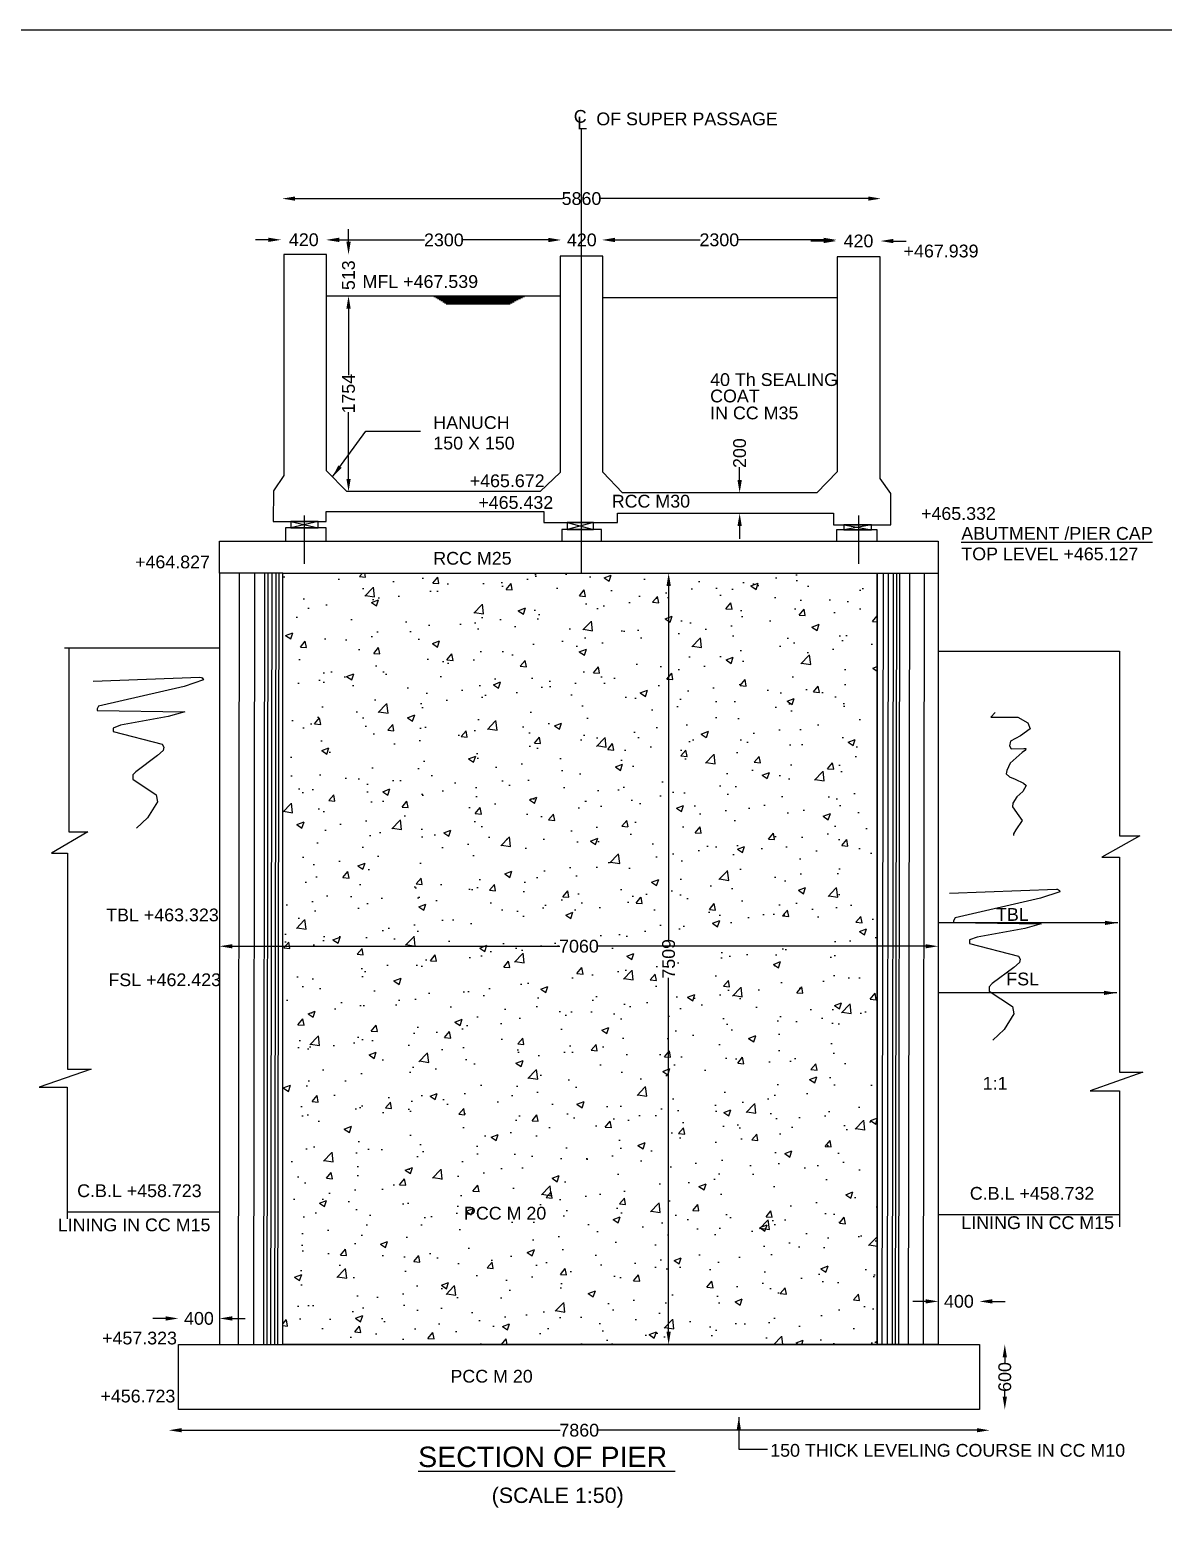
# Model space of a CAD drawing. Header units: millimetres. Extents: x 5124 to 6918967, y 2311 to 28701541.
# Drawn here: x 6891986 to 6903081, y 28687012 to 28701541 of the extents above; entities that cross this region are included whole.
import ezdxf

# ---------------------------------------------------------------- set-up
doc = ezdxf.new("R2010")
doc.units = ezdxf.units.MM
doc.header["$MEASUREMENT"] = 0
for name, color, linetype in [('DIMENSION', 7, 'Continuous'), ('DRAWING', 2, 'Continuous'), ('TEXT', 7, 'Continuous')]:
    doc.layers.add(name, color=color, linetype=linetype)
doc.styles.get("Standard").update_dxf_attribs({"font": 'arial.ttf', "height": 125})
doc.dimstyles.get("Standard").update_dxf_attribs({"dimtxt": 150, "dimasz": 125, "dimexe": 0.18, "dimexo": 0.0625, "dimgap": 0.09, "dimtad": 0, "dimdec": 0, "dimzin": 0, "dimdsep": 46, "dimtxsty": 'Standard', "dimcen": 0.09, "dimse1": 1, "dimse2": 1, "dimadec": 0, "dimazin": 0, "dimtfac": 1, "dimtdec": 0, "dimtofl": 0, "dimtmove": 0, "dimatfit": 3, "dimfxl": 0, "dimtolj": 1, "dimtzin": 0, "dimarcsym": 0})

# ---------------------------------------------------------------- blocks, each defined once
blk = doc.blocks.new('*D28')
at = {"layer": 'Defpoints', "color": 0, "transparency": 16777216}
for p in [(6893348, 28687920), (6901382, 28687920), (6893348, 28687825)]:
    blk.add_point(p, dxfattribs=at)
at = {"layer": 'DIMENSION', "color": 0, "lineweight": -2, "transparency": 16777216}
for p, q in [((6893473, 28687825), (6897179, 28687825)), ((6901257, 28687825), (6897551, 28687825))]:
    blk.add_line(p, q, dxfattribs=at)
at = {"layer": 'DIMENSION', "color": 0, "transparency": 16777216}
for points in [[(6893473, 28687846), (6893473, 28687805), (6893348, 28687825)], [(6901257, 28687846), (6901257, 28687805), (6901382, 28687825)]]:
    blk.add_solid(points, dxfattribs=at)
at = {"layer": 'DIMENSION', "color": 0, "transparency": 16777216, "insert": (6897365, 28687825), "char_height": 125, "attachment_point": 5}
blk.add_mtext('\\A1;7860', dxfattribs=at)
blk = doc.blocks.new('*D29')
at = {"layer": 'Defpoints', "color": 0, "transparency": 16777216}
for p in [(6901282, 28688665), (6901530, 28688665), (6901282, 28688029)]:
    blk.add_point(p, dxfattribs=at)
at = {"layer": 'DIMENSION', "color": 0, "lineweight": -2, "transparency": 16777216}
for p, q in [((6901530, 28688540), (6901530, 28688485)), ((6901530, 28688154), (6901530, 28688209))]:
    blk.add_line(p, q, dxfattribs=at)
at = {"layer": 'DIMENSION', "color": 0, "transparency": 16777216}
for points in [[(6901509, 28688540), (6901551, 28688540), (6901530, 28688665)], [(6901509, 28688154), (6901551, 28688154), (6901530, 28688029)]]:
    blk.add_solid(points, dxfattribs=at)
at = {"layer": 'DIMENSION', "color": 0, "transparency": 16777216, "insert": (6901530, 28688347), "char_height": 125, "attachment_point": 5, "rotation": 90}
blk.add_mtext('\\A1;600', dxfattribs=at)
blk = doc.blocks.new('*D30')
at = {"layer": 'Defpoints', "color": 0, "transparency": 16777216}
for p in [(6893844, 28688920), (6893442, 28688665), (6893844, 28688665)]:
    blk.add_point(p, dxfattribs=at)
at = {"layer": 'DIMENSION', "color": 0, "lineweight": -2, "transparency": 16777216}
for p, q in [((6893317, 28688920), (6893192, 28688920)), ((6893969, 28688920), (6894094, 28688920))]:
    blk.add_line(p, q, dxfattribs=at)
at = {"layer": 'DIMENSION', "color": 0, "transparency": 16777216}
for points in [[(6893317, 28688941), (6893317, 28688899), (6893442, 28688920)], [(6893969, 28688941), (6893969, 28688899), (6893844, 28688920)]]:
    blk.add_solid(points, dxfattribs=at)
at = {"layer": 'DIMENSION', "color": 0, "transparency": 16777216, "insert": (6893643, 28688920), "char_height": 125, "attachment_point": 5}
blk.add_mtext('\\A1;400', dxfattribs=at)
blk = doc.blocks.new('*D31')
at = {"layer": 'Defpoints', "color": 0, "transparency": 16777216}
for p in [(6894457, 28699867), (6900318, 28699886), (6900318, 28699867)]:
    blk.add_point(p, dxfattribs=at)
at = {"layer": 'DIMENSION', "color": 0, "lineweight": -2, "transparency": 16777216}
for p, q in [((6894582, 28699886), (6897201, 28699886)), ((6900193, 28699886), (6897574, 28699886))]:
    blk.add_line(p, q, dxfattribs=at)
at = {"layer": 'DIMENSION', "color": 0, "transparency": 16777216}
for points in [[(6894582, 28699907), (6894582, 28699866), (6894457, 28699886)], [(6900193, 28699907), (6900193, 28699866), (6900318, 28699886)]]:
    blk.add_solid(points, dxfattribs=at)
at = {"layer": 'DIMENSION', "color": 0, "transparency": 16777216, "insert": (6897387, 28699886), "char_height": 125, "attachment_point": 5}
blk.add_mtext('\\A1;5860', dxfattribs=at)
blk = doc.blocks.new('*D32')
at = {"layer": 'Defpoints', "color": 0, "transparency": 16777216}
for p in [(6894447, 28699488), (6894892, 28699488), (6894892, 28699483)]:
    blk.add_point(p, dxfattribs=at)
at = {"layer": 'DIMENSION', "color": 0, "lineweight": -2, "transparency": 16777216}
for p, q in [((6894322, 28699483), (6894197, 28699483)), ((6895017, 28699483), (6895142, 28699483))]:
    blk.add_line(p, q, dxfattribs=at)
at = {"layer": 'DIMENSION', "color": 0, "transparency": 16777216}
for points in [[(6894322, 28699504), (6894322, 28699462), (6894447, 28699483)], [(6895017, 28699504), (6895017, 28699462), (6894892, 28699483)]]:
    blk.add_solid(points, dxfattribs=at)
at = {"layer": 'DIMENSION', "color": 0, "transparency": 16777216, "insert": (6894669, 28699483), "char_height": 125, "attachment_point": 5}
blk.add_mtext('\\A1;420', dxfattribs=at)
blk = doc.blocks.new('*D33')
at = {"layer": 'Defpoints', "color": 0, "transparency": 16777216}
for p in [(6894892, 28699483), (6897188, 28699483), (6897188, 28699481)]:
    blk.add_point(p, dxfattribs=at)
at = {"layer": 'DIMENSION', "color": 0, "lineweight": -2, "transparency": 16777216}
for p, q in [((6895017, 28699481), (6895852, 28699481)), ((6897063, 28699481), (6896228, 28699481))]:
    blk.add_line(p, q, dxfattribs=at)
at = {"layer": 'DIMENSION', "color": 0, "transparency": 16777216}
for points in [[(6895017, 28699502), (6895017, 28699461), (6894892, 28699481)], [(6897063, 28699502), (6897063, 28699461), (6897188, 28699481)]]:
    blk.add_solid(points, dxfattribs=at)
at = {"layer": 'DIMENSION', "color": 0, "transparency": 16777216, "insert": (6896040, 28699481), "char_height": 125, "attachment_point": 5}
blk.add_mtext('\\A1;2300', dxfattribs=at)
blk = doc.blocks.new('*D34')
at = {"layer": 'Defpoints', "color": 0, "transparency": 16777216}
for p in [(6897188, 28699483), (6897591, 28699483), (6897591, 28699481)]:
    blk.add_point(p, dxfattribs=at)
at = {"layer": 'DIMENSION', "color": 0, "lineweight": -2, "transparency": 16777216}
for p, q in [((6897063, 28699481), (6896938, 28699481)), ((6897716, 28699481), (6897841, 28699481))]:
    blk.add_line(p, q, dxfattribs=at)
at = {"layer": 'DIMENSION', "color": 0, "transparency": 16777216}
for points in [[(6897063, 28699502), (6897063, 28699460), (6897188, 28699481)], [(6897716, 28699502), (6897716, 28699460), (6897591, 28699481)]]:
    blk.add_solid(points, dxfattribs=at)
at = {"layer": 'DIMENSION', "color": 0, "transparency": 16777216, "insert": (6897390, 28699481), "char_height": 125, "attachment_point": 5}
blk.add_mtext('\\A1;420', dxfattribs=at)
blk = doc.blocks.new('*D35')
at = {"layer": 'Defpoints', "color": 0, "transparency": 16777216}
for p in [(6897591, 28699481), (6899881, 28699482), (6899881, 28699481)]:
    blk.add_point(p, dxfattribs=at)
at = {"layer": 'DIMENSION', "color": 0, "lineweight": -2, "transparency": 16777216}
for p, q in [((6897716, 28699482), (6898549, 28699482)), ((6899756, 28699482), (6898924, 28699482))]:
    blk.add_line(p, q, dxfattribs=at)
at = {"layer": 'DIMENSION', "color": 0, "transparency": 16777216}
for points in [[(6897716, 28699503), (6897716, 28699462), (6897591, 28699482)], [(6899756, 28699503), (6899756, 28699462), (6899881, 28699482)]]:
    blk.add_solid(points, dxfattribs=at)
at = {"layer": 'DIMENSION', "color": 0, "transparency": 16777216, "insert": (6898736, 28699482), "char_height": 125, "attachment_point": 5}
blk.add_mtext('\\A1;2300', dxfattribs=at)
blk = doc.blocks.new('*D36')
at = {"layer": 'Defpoints', "color": 0, "transparency": 16777216}
for p in [(6899881, 28699481), (6900314, 28699481), (6900314, 28699471)]:
    blk.add_point(p, dxfattribs=at)
at = {"layer": 'DIMENSION', "color": 0, "lineweight": -2, "transparency": 16777216}
for p, q in [((6899756, 28699471), (6899631, 28699471)), ((6900439, 28699471), (6900564, 28699471))]:
    blk.add_line(p, q, dxfattribs=at)
at = {"layer": 'DIMENSION', "color": 0, "transparency": 16777216}
for points in [[(6899756, 28699492), (6899756, 28699450), (6899881, 28699471)], [(6900439, 28699492), (6900439, 28699450), (6900314, 28699471)]]:
    blk.add_solid(points, dxfattribs=at)
at = {"layer": 'DIMENSION', "color": 0, "transparency": 16777216, "insert": (6900098, 28699471), "char_height": 125, "attachment_point": 5}
blk.add_mtext('\\A1;420', dxfattribs=at)
blk = doc.blocks.new('*D37')
at = {"layer": 'Defpoints', "color": 0, "transparency": 16777216}
for p in [(6898935, 28697005), (6898935, 28697005), (6898935, 28696805)]:
    blk.add_point(p, dxfattribs=at)
at = {"layer": 'DIMENSION', "color": 0, "lineweight": -2, "transparency": 16777216}
for p, q in [((6898935, 28697130), (6898935, 28697255)), ((6898935, 28696680), (6898935, 28696555))]:
    blk.add_line(p, q, dxfattribs=at)
at = {"layer": 'DIMENSION', "color": 0, "transparency": 16777216}
for points in [[(6898914, 28697130), (6898956, 28697130), (6898935, 28697005)], [(6898914, 28696680), (6898956, 28696680), (6898935, 28696805)]]:
    blk.add_solid(points, dxfattribs=at)
at = {"layer": 'DIMENSION', "color": 0, "transparency": 16777216, "insert": (6898935, 28697394), "char_height": 125, "attachment_point": 5, "rotation": 90}
blk.add_mtext('\\A1;200', dxfattribs=at)
blk = doc.blocks.new('*D38')
at = {"layer": 'Defpoints', "color": 0, "transparency": 16777216}
for p in [(6901282, 28689087), (6900879, 28688665), (6901282, 28688665)]:
    blk.add_point(p, dxfattribs=at)
at = {"layer": 'DIMENSION', "color": 0, "lineweight": -2, "transparency": 16777216}
for p, q in [((6900754, 28689087), (6900629, 28689087)), ((6901407, 28689087), (6901532, 28689087))]:
    blk.add_line(p, q, dxfattribs=at)
at = {"layer": 'DIMENSION', "color": 0, "transparency": 16777216}
for points in [[(6900754, 28689108), (6900754, 28689066), (6900879, 28689087)], [(6901407, 28689108), (6901407, 28689066), (6901282, 28689087)]]:
    blk.add_solid(points, dxfattribs=at)
at = {"layer": 'DIMENSION', "color": 0, "transparency": 16777216, "insert": (6901081, 28689087), "char_height": 125, "attachment_point": 5}
blk.add_mtext('\\A1;400', dxfattribs=at)
blk = doc.blocks.new('*D75')
at = {"layer": 'Defpoints', "color": 0, "transparency": 16777216}
for p in [(6898099, 28696219), (6898240, 28696219), (6898099, 28688665)]:
    blk.add_point(p, dxfattribs=at)
at = {"layer": 'DIMENSION', "color": 0, "lineweight": -2, "transparency": 16777216}
for p, q in [((6898240, 28696094), (6898240, 28692628)), ((6898240, 28688790), (6898240, 28692256))]:
    blk.add_line(p, q, dxfattribs=at)
at = {"layer": 'DIMENSION', "color": 0, "transparency": 16777216}
for points in [[(6898219, 28696094), (6898261, 28696094), (6898240, 28696219)], [(6898219, 28688790), (6898261, 28688790), (6898240, 28688665)]]:
    blk.add_solid(points, dxfattribs=at)
at = {"layer": 'DIMENSION', "color": 0, "transparency": 16777216, "insert": (6898240, 28692442), "char_height": 125, "attachment_point": 5, "rotation": 90}
blk.add_mtext('\\A1;7509', dxfattribs=at)
blk = doc.blocks.new('*D82')
at = {"layer": 'Defpoints', "color": 0, "transparency": 16777216}
for p in [(6893844, 28692565), (6893844, 28692565), (6900879, 28692565)]:
    blk.add_point(p, dxfattribs=at)
at = {"layer": 'DIMENSION', "color": 0, "lineweight": -2, "transparency": 16777216}
for p, q in [((6893969, 28692565), (6897176, 28692565)), ((6900754, 28692565), (6897548, 28692565))]:
    blk.add_line(p, q, dxfattribs=at)
at = {"layer": 'DIMENSION', "color": 0, "transparency": 16777216}
for points in [[(6893969, 28692585), (6893969, 28692544), (6893844, 28692565)], [(6900754, 28692585), (6900754, 28692544), (6900879, 28692565)]]:
    blk.add_solid(points, dxfattribs=at)
at = {"layer": 'DIMENSION', "color": 0, "transparency": 16777216, "insert": (6897362, 28692565), "char_height": 125, "attachment_point": 5}
blk.add_mtext('\\A1;7060', dxfattribs=at)
blk = doc.blocks.new('*D83')
at = {"layer": 'Defpoints', "color": 0, "transparency": 16777216}
for p in [(6894892, 28699338), (6894892, 28698934), (6895107, 28698934)]:
    blk.add_point(p, dxfattribs=at)
at = {"layer": 'DIMENSION', "color": 0, "lineweight": -2, "transparency": 16777216}
for p, q in [((6895107, 28699463), (6895107, 28699588)), ((6895107, 28698809), (6895107, 28698684))]:
    blk.add_line(p, q, dxfattribs=at)
at = {"layer": 'DIMENSION', "color": 0, "transparency": 16777216}
for points in [[(6895086, 28699463), (6895128, 28699463), (6895107, 28699338)], [(6895086, 28698809), (6895128, 28698809), (6895107, 28698934)]]:
    blk.add_solid(points, dxfattribs=at)
at = {"layer": 'DIMENSION', "color": 0, "transparency": 16777216, "insert": (6895107, 28699136), "char_height": 125, "attachment_point": 5, "rotation": 90}
blk.add_mtext('\\A1;513', dxfattribs=at)
blk = doc.blocks.new('*D84')
at = {"layer": 'Defpoints', "color": 0, "transparency": 16777216}
for p in [(6895107, 28698934), (6895107, 28697017), (6895107, 28697017)]:
    blk.add_point(p, dxfattribs=at)
at = {"layer": 'DIMENSION', "color": 0, "lineweight": -2, "transparency": 16777216}
for p, q in [((6895107, 28698809), (6895107, 28698157)), ((6895107, 28697142), (6895107, 28697795))]:
    blk.add_line(p, q, dxfattribs=at)
at = {"layer": 'DIMENSION', "color": 0, "transparency": 16777216}
for points in [[(6895086, 28698809), (6895128, 28698809), (6895107, 28698934)], [(6895086, 28697142), (6895128, 28697142), (6895107, 28697017)]]:
    blk.add_solid(points, dxfattribs=at)
at = {"layer": 'DIMENSION', "color": 0, "transparency": 16777216, "insert": (6895107, 28697976), "char_height": 125, "attachment_point": 5, "rotation": 90}
blk.add_mtext('\\A1;1754', dxfattribs=at)

msp = doc.modelspace()

# ---------------------------------------------------------------- hatches: boundary and pattern name
at = {"layer": 'DIMENSION'}
h = msp.add_hatch(dxfattribs=at)
h.set_pattern_fill('AR-CONC', color=0, scale=100)
h.set_pattern_definition([(50, (0, 0), (717.260183, -62.752135), [75, -825]), (355, (0, 0), (-138.751334, 752.192134), [60, -660]), (100.4514445, (59.8, -5.2), (578.508847, 689.439991), [63.740192, -701.142112]), (46.1842, (0, 200), (1067.24133, -165.51928), [112.5, -1237.5]), (96.6356355, (88.9, 186.2), (934.661946, 974.1186), [95.61034, -1051.71376]), (351.184164, (0, 200), (934.661945, 974.1186), [90, -990]), (21, (100, 150), (596.907052, -402.618891), [75, -825]), (326, (100, 150), (243.315332, 725.150045), [60, -660]), (71.4514447, (149.74, 116.45), (840.222377, 322.531153), [63.74019, -701.142112]), (37.5, (0, 0), (12.1598553, 332.8938538), [0, -652, 0, -670, 0, -662.5]), (7.5, (0, 0), (263.0695374, 394.411712), [0, -382, 0, -637, 0, -252.5]), (327.5, (-223, 0), (533.8224362, -22.5548717), [0, -250, 0, -780, 0, -1035]), (317.5, (-323, 0), (583.186169, 100.104982), [0, -325, 0, -518, 0, -735])])
h.paths.add_polyline_path([(6900282.4, 28696219.1), (6894463, 28696219.1), (6894463, 28688664.8), (6900282.4, 28688664.8)])
h.paths.add_polyline_path([(6897136.2, 28693338.2), (6897587.2, 28693338.2), (6897587.2, 28693595.8), (6897136.2, 28693595.8)], flags=24)
h.paths.add_polyline_path([(6898369.6, 28692216.2), (6898369.6, 28692667.2), (6898112, 28692667.2), (6898112, 28692216.2)], flags=24)
h.paths.add_polyline_path([(6896204.6, 28689853.8), (6897074.6, 28689853.8), (6897074.6, 28690047.7), (6896204.6, 28690047.7)], flags=24)

# ---------------------------------------------------------------- linework, layer by layer
at = {"layer": 'DIMENSION', "color": 0}
msp.add_lwpolyline([(6918873.7, 28672563.3), (6876110.7, 28672563.3), (6876110.7, 28701540.6), (6918873.7, 28701540.6)], close=True, dxfattribs=at)
for points in [[(6892370.1, 28695487.1), (6892370.1, 28693685.8), (6892556.4, 28693685.8), (6892200.8, 28693475.2), (6892355.1, 28693475.2), (6892355.1, 28691361.8), (6892587.4, 28691361.8), (6892079.3, 28691186.4), (6892353.4, 28691186.4), (6892353.4, 28689895.1)], [(6892328.3, 28695487.1), (6893844, 28695487.1)], [(6900879.3, 28695454.6), (6902653.9, 28695454.6), (6902653.9, 28693647.7), (6902851.6, 28693647.7), (6902481.3, 28693436.3), (6902653.9, 28693436.3), (6902653.9, 28691332.9), (6902881, 28691332.9), (6902366.3, 28691147.9), (6902653.9, 28691147.9), (6902653.9, 28689818.8)], [(6893686, 28695173.6), (6893497.4, 28695109.8), (6892660.7, 28694916.4), (6892645.6, 28694889), (6892645.6, 28694873), (6893504.9, 28694858.9), (6893342.5, 28694813.5), (6892876.1, 28694728.3), (6892803.3, 28694700.8), (6892803.3, 28694667.4), (6893282.2, 28694542.8), (6893297.7, 28694512.9), (6893291.7, 28694480.9), (6893237, 28694431.6), (6893024.6, 28694274.4), (6892994.5, 28694242.6), (6892994.5, 28694200.9), (6893222.7, 28694049.1), (6893237.8, 28693978.1), (6893140.6, 28693822.9), (6893030.2, 28693720.1)], [(6901435.3, 28694853.6), (6901392.1, 28694808.8), (6901657.7, 28694808.8), (6901754.7, 28694752.2), (6901778.6, 28694694), (6901683.1, 28694623.9), (6901586.1, 28694574.7), (6901574.9, 28694528.7), (6901590.9, 28694498.5), (6901714.9, 28694500.6), (6901735.3, 28694500.6), (6901732.4, 28694484.4), (6901700.1, 28694461.1), (6901581.2, 28694356.4), (6901548.9, 28694287.4), (6901544.5, 28694252.1), (6901575.4, 28694225), (6901631.9, 28694200), (6901714.5, 28694162), (6901738.6, 28694139.7), (6901708, 28694080.4), (6901646.7, 28694028.4), (6901607.8, 28693965.4), (6901605.9, 28693930.1), (6901667.2, 28693841.1), (6901698.5, 28693795.4), (6901637.9, 28693704.6), (6901614.2, 28693665.5), (6901614.2, 28693648)], [(6902068.2, 28693099.1), (6901879.6, 28693035.3), (6901043, 28692841.9), (6901027.8, 28692814.5), (6901027.8, 28692798.4), (6901887.1, 28692784.3), (6901724.7, 28692738.9), (6901258.4, 28692653.7), (6901185.5, 28692626.3), (6901185.5, 28692592.8), (6901664.4, 28692468.2), (6901679.9, 28692438.4), (6901674, 28692406.4), (6901619.2, 28692357.1), (6901406.8, 28692199.8), (6901376.7, 28692168.1), (6901376.7, 28692126.3), (6901604.9, 28691974.5), (6901620, 28691903.5), (6901522.8, 28691748.3), (6901412.4, 28691645.5)], [(6892353.4, 28689963.9), (6893844, 28689963.9)], [(6900879.3, 28689937.4), (6902653.9, 28689937.4)]]:
    msp.add_lwpolyline(points, dxfattribs=at)
for points in [[(6892606.9, 28695159.4), (6893652.9, 28695199.6, -0.3673335), (6893686, 28695173.6, -0.8661014)], [(6900989.1, 28693084.9), (6902035.1, 28693125.1, -0.3673335), (6902068.2, 28693099.1, -0.8661014)]]:
    msp.add_lwpolyline(points, format="xyb", dxfattribs=at)
at = {"layer": 'DRAWING', "color": 0}
for points in [[(6897383.2, 28700574.2), (6897383.2, 28696219.1)], [(6894370.4, 28696723.5), (6894889.1, 28696723.5), (6894889.1, 28696821.1), (6897018.4, 28696821.1), (6897018.4, 28696714.3), (6897740.2, 28696714.3), (6897740.2, 28696805.5), (6899853.9, 28696805.5), (6899853.9, 28696691.6), (6900414.9, 28696691.6), (6900414.9, 28696999.4), (6900310.5, 28697145.7), (6900310.5, 28699316.7), (6899887.8, 28699316.7), (6899887.8, 28697210.4), (6899689.9, 28697005.3), (6897787.6, 28697005.3), (6897595.5, 28697206.2), (6897595.5, 28699323.1), (6897178.4, 28699323.1), (6897178.4, 28697204), (6896983.4, 28697017.4), (6895089.5, 28697017.4), (6894892.3, 28697219.5), (6894892.3, 28699338.3), (6894474.2, 28699338.3), (6894474.2, 28697175.4), (6894372.5, 28697024), (6894370.4, 28696723.5)], [(6894892.3, 28698934.4), (6897178.4, 28698934.4)], [(6896828.7, 28698923.7), (6895942.6, 28698923.7)], [(6896808.6, 28698913.7), (6895959.9, 28698913.7)], [(6896788.5, 28698903.7), (6895977.2, 28698903.7)], [(6896768.3, 28698893.7), (6895994.5, 28698893.7)], [(6897595.5, 28698918.5), (6899887.8, 28698918.5)], [(6896748.2, 28698883.7), (6896011.8, 28698883.7)], [(6896728.1, 28698873.7), (6896029.1, 28698873.7)], [(6896707.9, 28698863.7), (6896046.5, 28698863.7)], [(6896687.8, 28698853.7), (6896063.8, 28698853.7)], [(6894540.9, 28696723.5), (6894811, 28696662.8)], [(6894811, 28696723.5), (6894540.9, 28696662.8)], [(6894673.8, 28696783.3), (6894673.8, 28696308.5)], [(6897503.4, 28696714.3), (6897245.7, 28696646.3)], [(6897245.7, 28696714.3), (6897503.4, 28696646.3)], [(6900096.9, 28696783.3), (6900096.9, 28696308.5)], [(6900226.5, 28696691.6), (6899955.9, 28696643.9)], [(6899955.9, 28696691.6), (6900226.5, 28696643.9)], [(6893844, 28696219.1), (6893844, 28696531.3), (6900879.3, 28696531.3), (6900879.3, 28696219.1)], [(6894029.3, 28688664.8), (6894041.4, 28696219.1)], [(6894179.4, 28688664.8), (6894191.5, 28696219.1)], [(6894276.9, 28688664.8), (6894289, 28696219.1)], [(6894309.1, 28688664.8), (6894321.2, 28696219.1)], [(6894346.8, 28688664.8), (6894358.9, 28696219.1)], [(6894385.2, 28688664.8), (6894397.3, 28696219.1)], [(6894414.8, 28688664.8), (6894426.9, 28696219.1)], [(6900330.2, 28688664.8), (6900342.3, 28696219.1)], [(6900380.5, 28688664.8), (6900392.6, 28696219.1)], [(6900430, 28688664.8), (6900442.1, 28696219.1)], [(6900459.6, 28688664.8), (6900471.7, 28696219.1)], [(6900491.3, 28688664.8), (6900503.4, 28696219.1)], [(6900588.2, 28688664.8), (6900600.3, 28696219.1)], [(6900733.5, 28688664.8), (6900745.6, 28696219.1)]]:
    msp.add_lwpolyline(points, dxfattribs=at)
for points in [[(6894540.9, 28696662.8), (6894811, 28696662.8), (6894811, 28696723.5), (6894540.9, 28696723.5)], [(6897245.7, 28696646.3), (6897503.4, 28696646.3), (6897503.4, 28696714.3), (6897245.7, 28696714.3)], [(6894491.6, 28696531.3), (6894886.6, 28696531.3), (6894886.6, 28696662.8), (6894491.6, 28696662.8)], [(6897194.5, 28696531.3), (6897583.8, 28696531.3), (6897583.8, 28696646.3), (6897194.5, 28696646.3)], [(6899881.4, 28696531.3), (6900281.1, 28696531.3), (6900281.1, 28696643.9), (6899881.4, 28696643.9)], [(6899955.9, 28696643.9), (6900226.5, 28696643.9), (6900226.5, 28696691.6), (6899955.9, 28696691.6)], [(6893844, 28688664.8), (6894463, 28688664.8), (6894463, 28696219.1), (6893844, 28696219.1)], [(6894463, 28696219.1), (6900282.4, 28696219.1), (6900282.4, 28688664.8), (6894463, 28688664.8)], [(6900282.4, 28696219.1), (6900879.3, 28696219.1), (6900879.3, 28688664.8), (6900282.4, 28688664.8)], [(6893442.3, 28688664.8), (6901282.4, 28688664.8), (6901282.4, 28688029.5), (6893442.3, 28688029.5)]]:
    msp.add_lwpolyline(points, close=True, dxfattribs=at)

# ---------------------------------------------------------------- texts
at = {"layer": 'DIMENSION', "color": 0}
for s, p in [('C', (6897311.6, 28700629.1)), ('L', (6897345.3, 28700563.4))]:
    msp.add_text(s, height=125, dxfattribs=at).set_placement(p)
at = {"layer": 'DRAWING', "color": 0}
msp.add_text('%%USECTION OF PIER ', height=200, dxfattribs=at).set_placement((6895788.3, 28687464.7))
at = {"layer": 'TEXT', "color": 0}
for s, height, p in [('OF SUPER PASSAGE ', 125, (6897532.1, 28700604.2)), ('+467.939', 125, (6900539.8, 28699310.7)), (' MFL +467.539', 125, (6895195.6, 28699011.6)), ('40 Th SEALING ', 125, (6898646, 28698051.2)), ('COAT', 125, (6898646, 28697891.1)), ('HANUCH ', 125, (6895936.6, 28697630.3)), ('IN CC M35', 125, (6898646, 28697724.8)), ('150 X 150 ', 125, (6895936.6, 28697429.5)), ('+465.672', 125, (6896292.9, 28697060.7)), ('+465.432', 125, (6896377.2, 28696848.2)), ('RCC M30', 125, (6897683.2, 28696860.8)), ('+465.332', 125, (6900710, 28696740)), ('%%UABUTMENT /PIER CAP', 125, (6901104.5, 28696545.5)), ('RCC M25', 125, (6895936.6, 28696301.5)), ('TOP LEVEL +465.127', 125, (6901104.5, 28696344.7)), ('+464.827', 125, (6893017.5, 28696265.7)), ('TBL +463.323', 125, (6892734.9, 28692808.9)), ('TBL ', 125, (6901443.9, 28692813.6)), ('FSL +462.423', 125, (6892757.4, 28692174.2)), ('FSL ', 125, (6901544.6, 28692181.5)), ('1:1', 125, (6901313.6, 28691160.1)), ('C.B.L +458.723', 125, (6892451, 28690108.3)), ('C.B.L +458.732', 125, (6901187.9, 28690082.9)), ('LINING IN CC M15 ', 125, (6892261.1, 28689773.8)), ('PCC M 20', 125, (6896236.9, 28689888.2)), ('LINING IN CC M15 ', 125, (6901104.8, 28689795.6)), ('+457.323', 125, (6892694.7, 28688665.7)), ('PCC M 20', 125, (6896104.3, 28688291.7)), ('+456.723', 125, (6892678.7, 28688097.6)), ('150 THICK LEVELING COURSE IN CC M10 ', 125, (6899234.1, 28687566.1)), ('(SCALE 1:50)', 150, (6896508, 28687113.2))]:
    msp.add_text(s, height=height, dxfattribs=at).set_placement(p)

# ---------------------------------------------------------------- dimensions: what is measured, and where the dimension line sits
at = {"layer": 'DIMENSION', "color": 0}
for base, p1, p2, text, picture, middle in [((6900317.8, 28699886.5), (6894456.9, 28699866.8), (6900317.8, 28699866.8), '5860', '*D31', (6897387.4, 28699886.5)), ((6894891.7, 28699482.7), (6894446.6, 28699487.6), (6894891.7, 28699487.6), '420', '*D32', (6894669.2, 28699482.7)), ((6897188.4, 28699481.5), (6894891.7, 28699482.7), (6897188.4, 28699482.7), '2300', '*D33', (6896040.1, 28699481.5)), ((6897591.3, 28699480.8), (6897188.4, 28699482.7), (6897591.3, 28699482.7), '420', '*D34', (6897389.9, 28699480.8)), ((6899881, 28699482.4), (6897591.3, 28699480.8), (6899881, 28699480.8), '2300', '*D35', (6898736.2, 28699482.4)), ((6900314.2, 28699471.2), (6899881, 28699480.8), (6900314.2, 28699480.8), '420', '*D36', (6900097.6, 28699471.2)), ((6893844, 28692564.6), (6900879.3, 28692564.6), (6893844, 28692564.6), '7060', '*D82', (6897361.7, 28692564.6)), ((6901282.4, 28689086.9), (6900879.3, 28688664.8), (6901282.4, 28688664.8), '400', '*D38', (6901080.8, 28689086.9)), ((6893844, 28688919.9), (6893442.3, 28688664.8), (6893844, 28688664.8), '400', '*D30', (6893643.2, 28688919.9)), ((6893347.5, 28687825.4), (6901382.2, 28687919.9), (6893347.5, 28687919.9), '7860', '*D28', (6897364.9, 28687825.4))]:
    dim = msp.add_linear_dim(base=base, p1=p1, p2=p2, text=text, dimstyle='Standard', dxfattribs=at)
    dim.commit()
    dim.dimension.update_dxf_attribs({"geometry": picture, "text_midpoint": middle})
for base, p1, p2, text, picture, middle in [((6895106.9, 28698934.4), (6894892.3, 28699338.3), (6894892.3, 28698934.4), '513', '*D83', (6895106.9, 28699136.4)), ((6895106.9, 28697017.4), (6895106.9, 28698934.4), (6895106.9, 28697017.4), '1754', '*D84', (6895106.9, 28697975.9)), ((6898934.7, 28697005.3), (6898934.7, 28696805.5), (6898934.7, 28697005.3), '200', '*D37', (6898934.7, 28697394.4)), ((6898239.9, 28696219.1), (6898098.7, 28688664.8), (6898098.7, 28696219.1), '7509', '*D75', (6898239.9, 28692442)), ((6901529.9, 28688664.8), (6901282.4, 28688029.5), (6901282.4, 28688664.8), '600', '*D29', (6901529.9, 28688347.1))]:
    dim = msp.add_linear_dim(base=base, p1=p1, p2=p2, angle=90, text=text, dimstyle='Standard', dxfattribs=at)
    dim.commit()
    dim.dimension.update_dxf_attribs({"geometry": picture, "text_midpoint": middle})

# ---------------------------------------------------------------- leaders
for points in [[(6894950.1, 28697160.2), (6895275.6, 28697608.7), (6895810.5, 28697608.7)], [(6902636.3, 28692793.8), (6900879.3, 28692793.8)], [(6902625.9, 28692108.1), (6900879.3, 28692108.1)], [(6898926.9, 28687954.9), (6898926.9, 28687640.6), (6899207.1, 28687640.6)]]:
    msp.add_leader(points, dimstyle='Standard', override={"dimgap": 0.09, "dimtad": 0}, dxfattribs=at)

doc.saveas('drawing.dxf')
